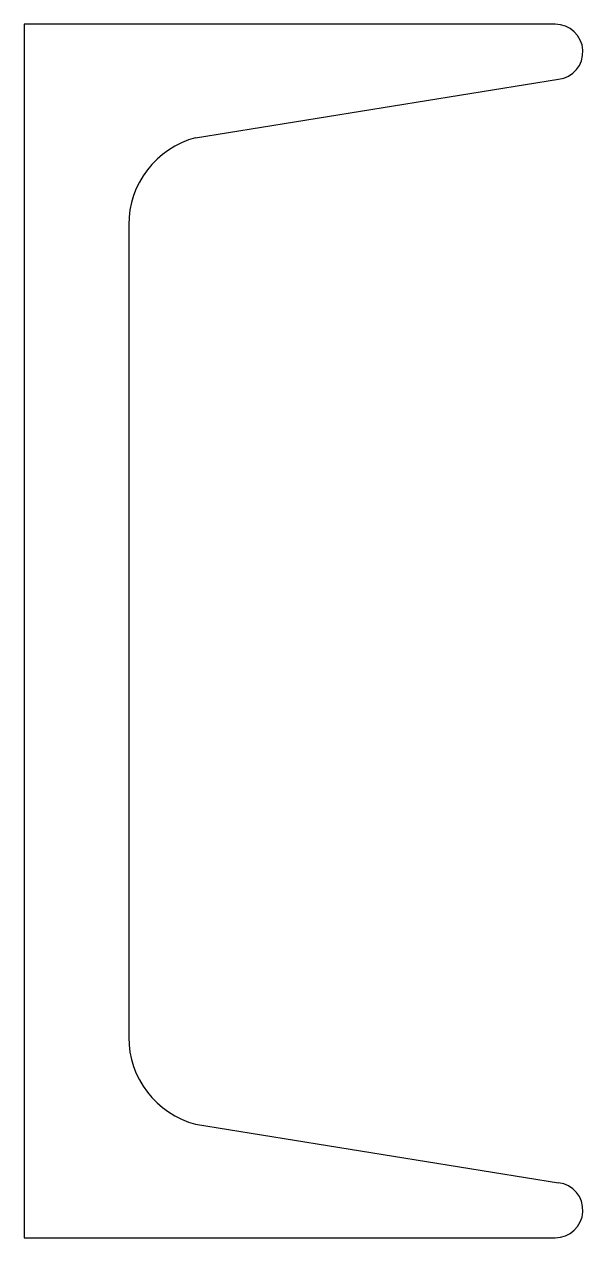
# Model space of a CAD drawing. Header units: millimetres. Extents: x 0 to 35.1, y 0 to 76.2.
import ezdxf

# ---------------------------------------------------------------- set-up
doc = ezdxf.new("R2010")
doc.units = ezdxf.units.MM

# ---------------------------------------------------------------- blocks, each defined once
blk = doc.blocks.new("U 3'' 35.05")
for p, q in [((10.748, 69.077), (33.517, 72.747)), ((10.748, 7.123), (33.517, 3.453))]:
    blk.add_line(p, q)
for points in [[(33.517, 72.747, 0.943915), (33.317, 76.2), (0, 76.2), (0, 0), (33.317, 0, 0.943915), (33.517, 3.453)], [(10.748, 69.077, 0.339454), (6.55, 63.606), (6.55, 12.594)]]:
    blk.add_lwpolyline(points, format="xyb")
blk.add_arc((12.214, 12.594), 5.664, 180, 255)

msp = doc.modelspace()

# ---------------------------------------------------------------- block references
msp.add_blockref("U 3'' 35.05", (0, 0))

doc.saveas('drawing.dxf')
